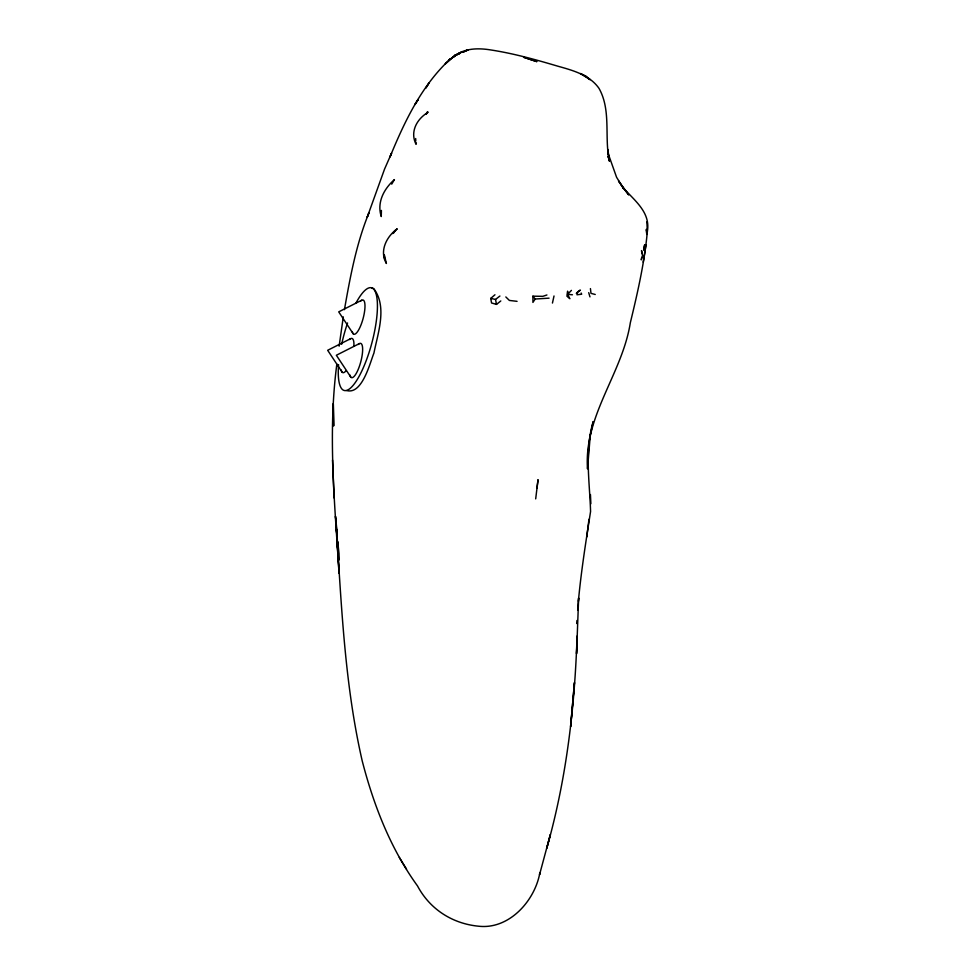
<?xml version="1.0" encoding="UTF-8"?>
<svg xmlns="http://www.w3.org/2000/svg" width="975" height="975" viewBox="0 0 975 975"><rect width="100%" height="100%" fill="white"/><g stroke="black" fill="none" stroke-linecap="round" stroke-linejoin="round"><path stroke-width="1.46" d="M452.412 57.635L445.173 63.997L454.46 55.563L461.967 52.016L457.982 53.722L453.18 57.403C462.991 48.08 477.835 47.86 490.437 49.896C513.52 53.418 535.689 59.633 557.956 66.227C572.886 70.395 589.643 74.941 599.003 88.372C610.289 108.335 605.341 132.527 608.229 154.416L607.925 149.528L609.424 161.241L608.083 153.368L616.578 177.255L623.281 188.138L618.528 180.972L628.717 194.915L622.745 187.261C634.213 200.411 650.873 212.075 647.327 231.709C644.536 262.494 637.589 292.768 630.325 322.762C622.306 373.632 583.745 415.728 587.511 468.853L590.253 435.581L593.117 421.724M381.42 210.442L381.262 216.535C376.691 202.386 383.931 188.906 394.412 179.607L391.718 184.153M577.712 610.131L578.638 597.967L576.554 653.652L577.078 636.053C574.775 707.557 566.39 779.232 546.768 848.226L550.302 834.685L539.577 874.575L539.894 872.588C535.043 900.583 509.255 929.784 478.506 926.201C452.461 923.678 429.878 909.273 417.519 885.946C390.512 848.664 373.693 805.265 362.225 760.963C344.833 685.108 341.543 606.938 336.472 529.523L339.044 573.324C334.852 503.709 327.661 433.643 336.85 364.077M593.08 421.968C584.476 451.462 589.692 481.662 590.57 511.522C585.926 541.32 581.173 571.143 578.382 601.197M567.328 296.461L567.621 291.367L567.328 296.461L569.863 298.728L567.621 294.34L571.435 290.379M576.688 623.525L576.92 620.514M535.689 498.883L538.029 479.663L537.006 487.963M586.767 536.981L588.961 519.285M339.129 346.162L343.298 316.863M344.431 309.66C350.196 276.937 356.289 243.848 368.903 212.952L367.234 217.169L384.564 169.077L391.487 153.343M643.232 262.153L645.998 244.957M641.696 257.485L641.27 259.874L642.537 255.389L641.538 250.575L641.916 253.598M416.362 142.801L416.069 144.349C409.744 131.917 416.8 118.938 428.074 112.32M552.447 303.054L554.019 295.973M391.548 153.258L390 156.914C404.601 121.461 421.7 85.386 450.34 58.963L448.634 60.218L453.448 56.977M426.331 114.038L427.647 111.698L426.258 114.002M393.705 232.915L395.131 230.417L392.706 233.586L397.239 228.772C386.697 236.425 379.068 250.868 386.405 263.482L384.235 254.609L384.625 259.362M428.476 83.838L425.868 87.994L429.097 82.887M549.059 298.167L535.19 299.008L532.923 302.408L532.923 296.181L542.831 296.327L546.926 294.974M500.809 300.958L496.507 304.395L491.558 302.981L490.73 298.411L494.947 294.767M576.31 293.365L580.357 290.087L577.529 291.927L576.968 294.767L581.685 294.218L581.173 293.036M490.73 298.411L495.519 299.435L499.907 296.034M361.615 300.288L338.715 311.866L353.23 333.816M350.573 338.715L327.673 350.293L342.201 372.243M359.251 343.675L336.351 355.253L350.878 377.203M459.335 53.832L454.46 55.563L459.176 53.771M371.658 288.088L373.705 288.539C387.502 306.735 377.922 332.877 373.925 353.084C369.878 363.151 362.212 394.741 346.771 390.585M567.621 294.34L572.435 294.767M517.067 301.336L509.389 300.434L505.83 296.948M595.237 294.487L590.984 293.353L590.423 288.588M532.923 296.181L535.19 299.008M399.299 857.439L406.502 869.066M607.949 156.317L609.521 160.509L608.083 156.548M588.717 292.634L589.972 296.887M495.519 299.435L496.507 304.395M336.911 530.242L335.485 516.348L336.789 533.703M337.545 545.61L338.581 560.003A9.445 0.646 86.8 0 0 339.02 553.544L337.691 541.466L337.435 543.453M590.862 503.783L590.448 494.544M646.888 221.825L647.327 231.709M332.512 460.042L334.096 497.981M337.143 534.568L337.777 553.69M415.691 138.548L415.764 141.131M355.912 303.188A53.113 14.527 -75.1 0 1 377.435 305.809A53.113 14.527 -75.1 0 1 356.143 381.274A53.113 14.527 -75.1 0 1 338.581 364.626M341.677 344.236A53.113 14.527 -75.1 0 1 347.563 322.969M358.239 344.48A17.708 4.838 -75.1 0 1 360.653 362.261A17.708 4.838 -75.1 0 1 349.867 374.948M349.562 339.519A17.708 4.838 -75.1 0 1 353.901 346.186M345.808 371A17.708 4.838 -75.1 0 1 341.189 369.988M360.604 301.092A17.708 4.838 -75.1 0 1 363.005 318.862A17.708 4.838 -75.1 0 1 352.231 331.561M333.304 403.845L333.682 425.746L333.304 403.845M574.458 682.658L570.631 726.509L574.458 682.658M644.621 245.005L643.658 249.868L644.621 245.005M416.069 102.728L414.984 104.569L418.336 99.328L416.069 102.728M466.781 50.468L462.662 52.309L468.463 49.737L466.781 50.468M536.725 61.596L523.612 57.245L536.725 61.596M585.585 75.953L580.454 73.527L590.082 79.682L585.585 75.953M646.498 230.612L646.364 229.332L646.778 234.439L646.498 230.612"/></g></svg>
